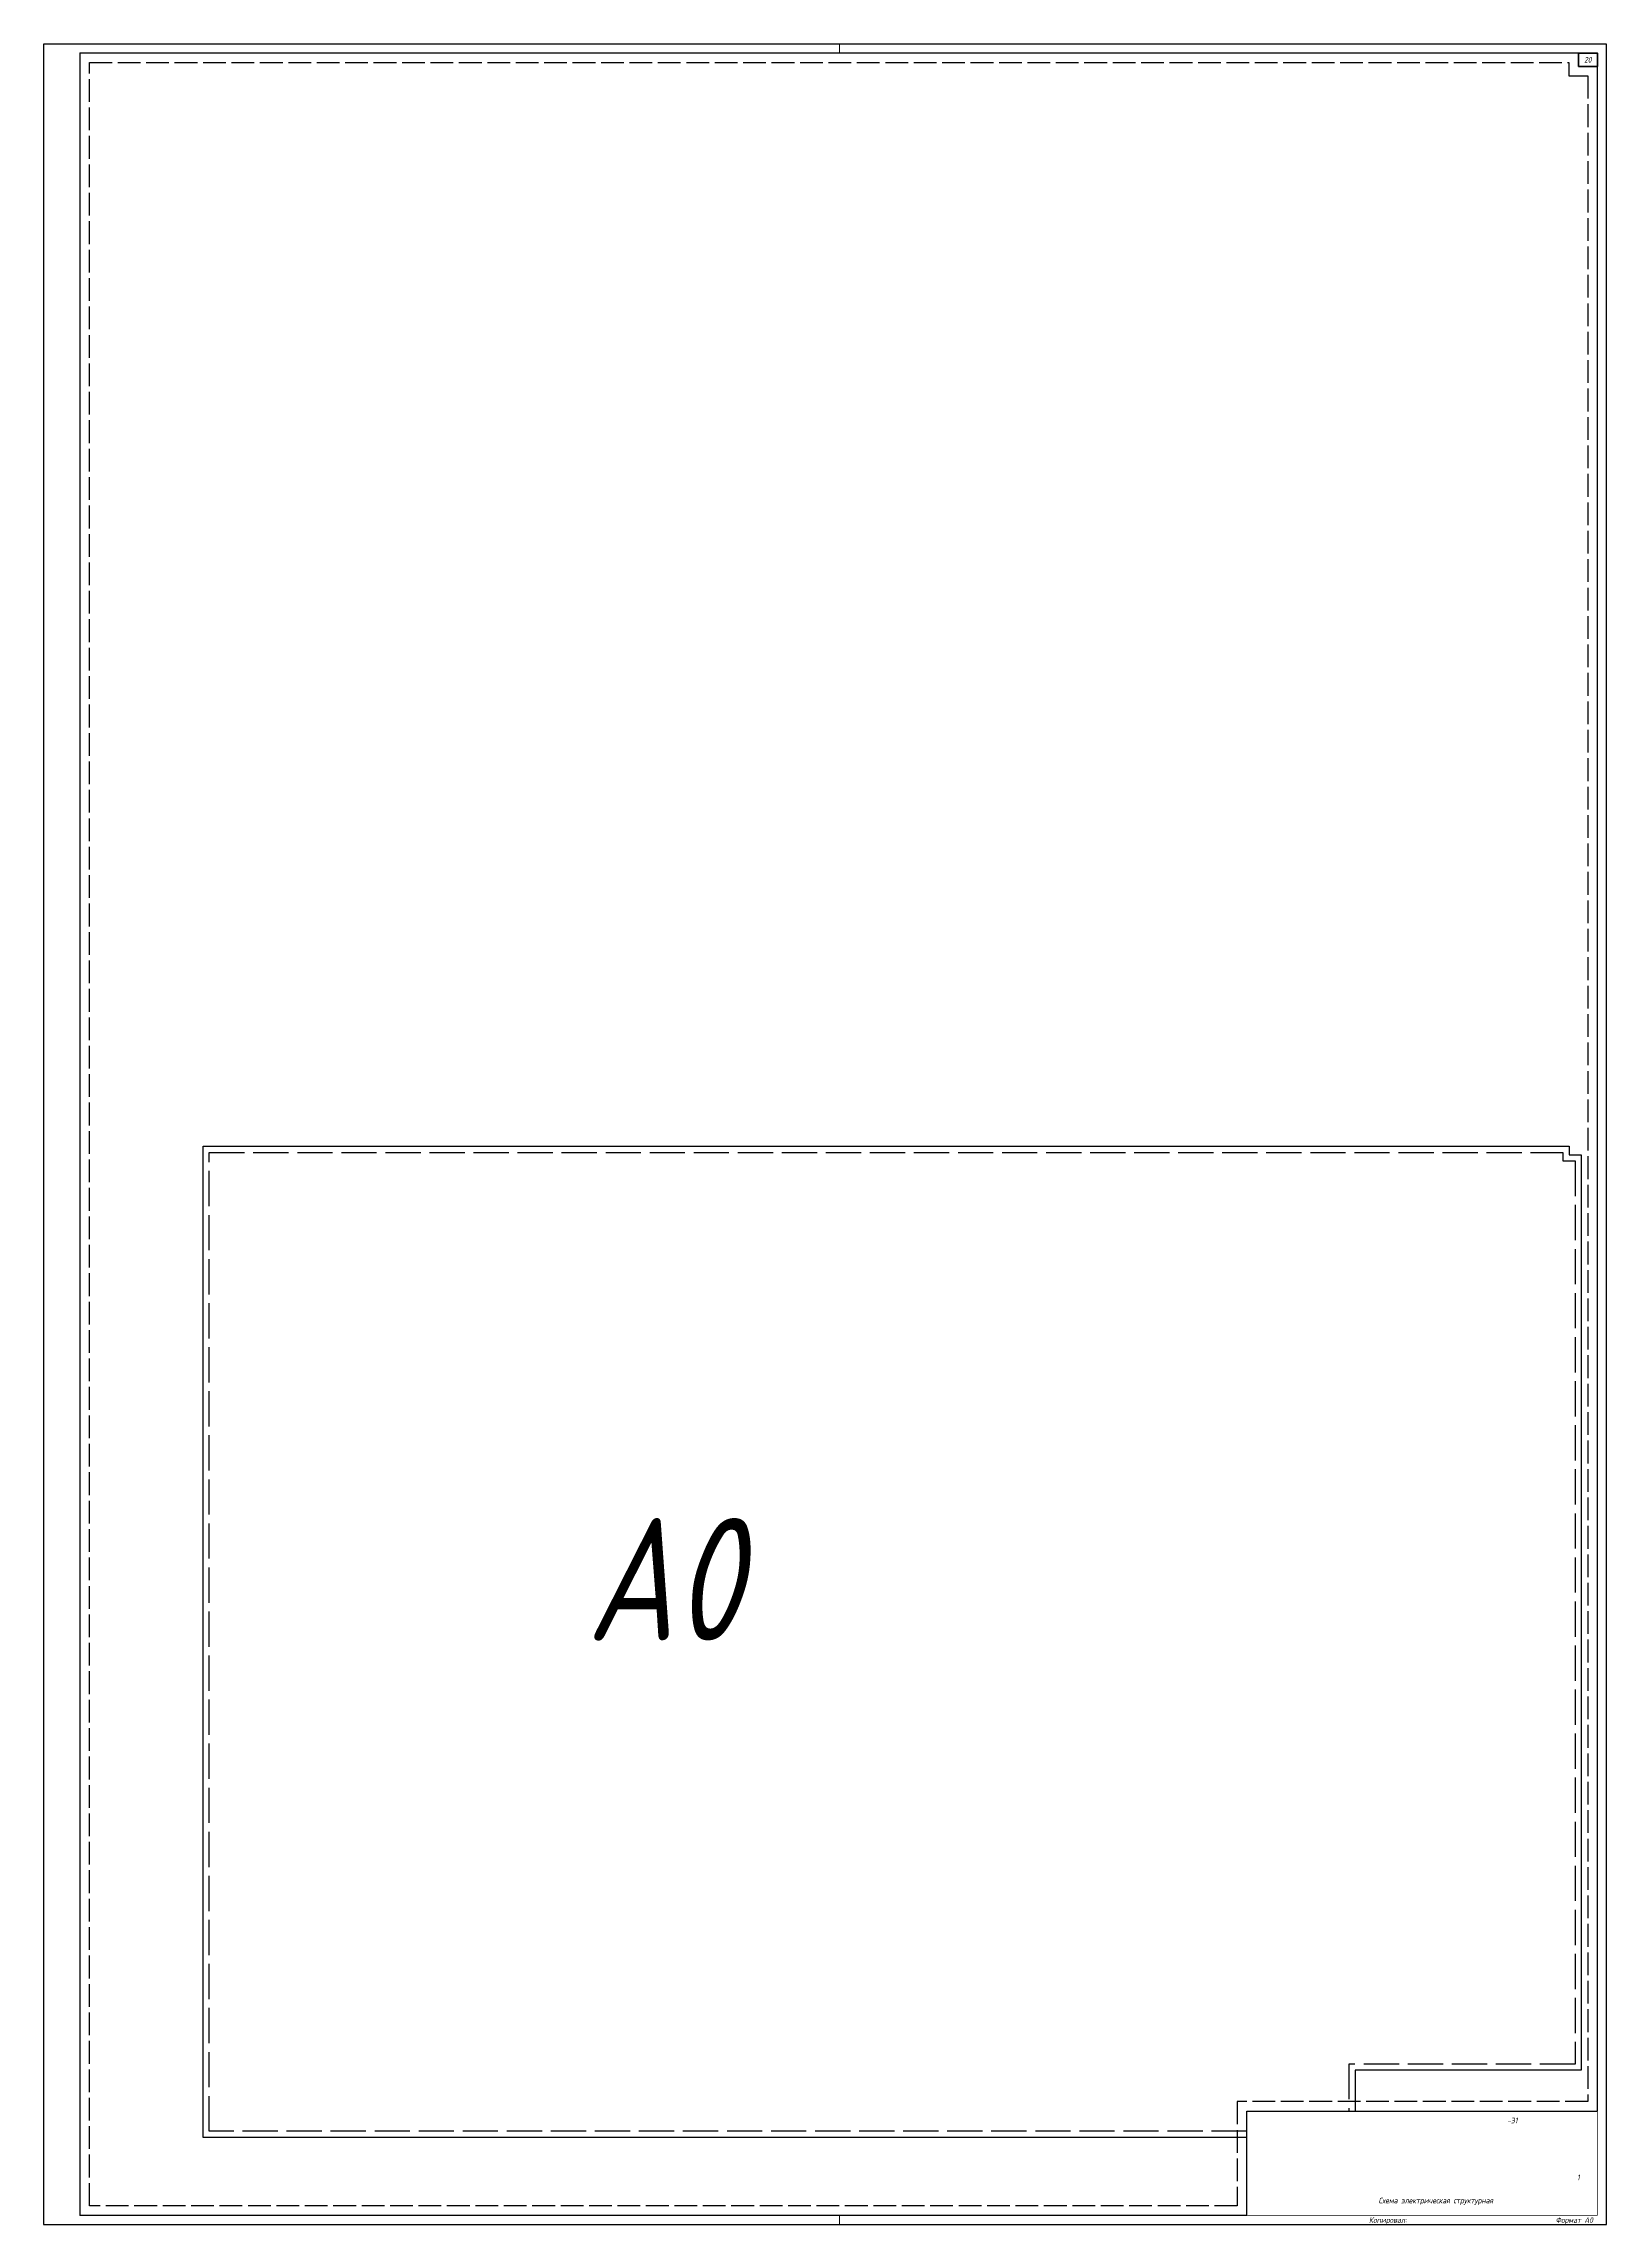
# Paper-space layout 'А0кн' of a CAD drawing. Header units: millimetres. Extents: x 3 to 828, y 3 to 1153.
# The model-space entities are those that its viewports show. They can reach past a viewport. Long polylines and large blocks are cut down to what shows.
import ezdxf

# ---------------------------------------------------------------- set-up
doc = ezdxf.new("R2010")
doc.units = ezdxf.units.MM
doc.linetypes.add('ACAD_ISO02W100', pattern=[15, 12, -3])
doc.layers.add('noprint', color=2, linetype='Continuous', plot=False)
doc.layers.add('stamp', color=7, linetype='Continuous')
doc.styles.add('ГОСТ-ISOCPEUR', font='isocpeui.ttf', dxfattribs={"width": 0.8})

msp = doc.modelspace()

# ---------------------------------------------------------------- linework, layer by layer
at = {"layer": 'noprint'}
msp.add_lwpolyline([(69, 844.9), (1185.7, 844.9), (1185.7, 837.9), (1195.7, 837.9), (1195.7, 89.7), (1010.7, 89.7), (1010.7, 34.7), (69, 34.7)], close=True, dxfattribs=at)
at = {"layer": 'noprint', "linetype": 'ACAD_ISO02W100'}
msp.add_lwpolyline([(74, 839.9), (1180.7, 839.9), (1180.7, 832.9), (1190.7, 832.9), (1190.7, 94.7), (1005.7, 94.7), (1005.7, 39.7), (74, 39.7)], close=True, dxfattribs=at)

# ---------------------------------------------------------------- texts
at = {"layer": 'noprint', "style": 'ГОСТ-ISOCPEUR', "width": 0.8}
msp.add_text('А0', height=100, dxfattribs=at).set_placement((382.3, 441))

psp = doc.layouts.new('А0кн')

# ---------------------------------------------------------------- linework, layer by layer
at = {"layer": 'noprint'}
for p, q in [((827.8, 1153), (3.1, 1153)), ((3.1, 1153), (3.1, 2.7)), ((827.8, 2.7), (827.8, 1153)), ((3.1, 2.7), (827.8, 2.7))]:
    psp.add_line(p, q, dxfattribs=at)
at = {"layer": 'noprint', "linetype": 'ACAD_ISO02W100'}
psp.add_lwpolyline([(27.3, 12.5), (27.3, 1143.2), (808, 1143.2), (808, 1136.2), (818, 1136.2), (818, 67.5), (633, 67.5), (633, 12.5)], close=True, dxfattribs=at)
at = {"layer": 'stamp', "lineweight": 0}
for p, q in [((423.1, 1148.2), (423.1, 1153.2)), ((423.1, 2.7), (423.1, 7.7))]:
    psp.add_line(p, q, dxfattribs=at)
at = {"layer": 'stamp', "const_width": 0.48}
psp.add_lwpolyline([(22.3, 7.5), (823, 7.5), (823, 1148.2), (22.3, 1148.2)], close=True, dxfattribs=at)
at = {"layer": 'stamp'}
psp.add_lwpolyline([(22.3, 7.5), (638, 7.5), (638, 62.5), (823, 62.5), (823, 1148.2), (22.3, 1148.2)], close=True, dxfattribs=at)
at = {"layer": 'stamp', "lineweight": 50}
psp.add_lwpolyline([(813, 1141.2), (823, 1141.2), (823, 1148.2), (813, 1148.2)], close=True, dxfattribs=at)

# ---------------------------------------------------------------- texts
at = {"layer": 'stamp', "lineweight": 35, "style": 'ГОСТ-ISOCPEUR', "width": 0.8}
for s, p in [('Копировал:', (702.5, 3.5)), ('Формат А0', (801, 3.5))]:
    psp.add_text(s, height=3, dxfattribs=at).set_placement(p)
at = {"layer": 'stamp', "ltscale": 100, "char_height": 3, "attachment_point": 4, "style": 'ГОСТ-ISOCPEUR'}
for s, insert, width in [('\\pxqc;20', (813, 1144.7), 10), ('-Э1', (775.4, 57.5), 47.745), ('\\pxqc;1', (803, 27.5), 20)]:
    psp.add_mtext(s, dxfattribs=dict(at, insert=insert, width=width))
at = {"layer": 'stamp', "lineweight": 35, "insert": (737.8, 14.9), "char_height": 3, "width": 70.157, "attachment_point": 5, "style": 'ГОСТ-ISOCPEUR'}
psp.add_mtext('Схема электрическая структурная', dxfattribs=at)

# ---------------------------------------------------------------- viewports
at = {"layer": 'stamp'}
vp = psp.add_viewport(center=(422.7, 577.9), size=(800.6, 1140.71), view_center_point=(588.6, 854.8), view_height=1767.37, dxfattribs=at)
vp.dxf.flags = 0x10000  # cut along an outline
vp.dxf.clipping_boundary_handle = psp.add_lwpolyline([(22.3, 7.5), (638, 7.5), (638, 62.5), (823, 62.5), (823, 1148.2), (22.3, 1148.2)], format="xyb", close=True, dxfattribs={"invisible": 1}).dxf.handle

doc.saveas('drawing.dxf')
